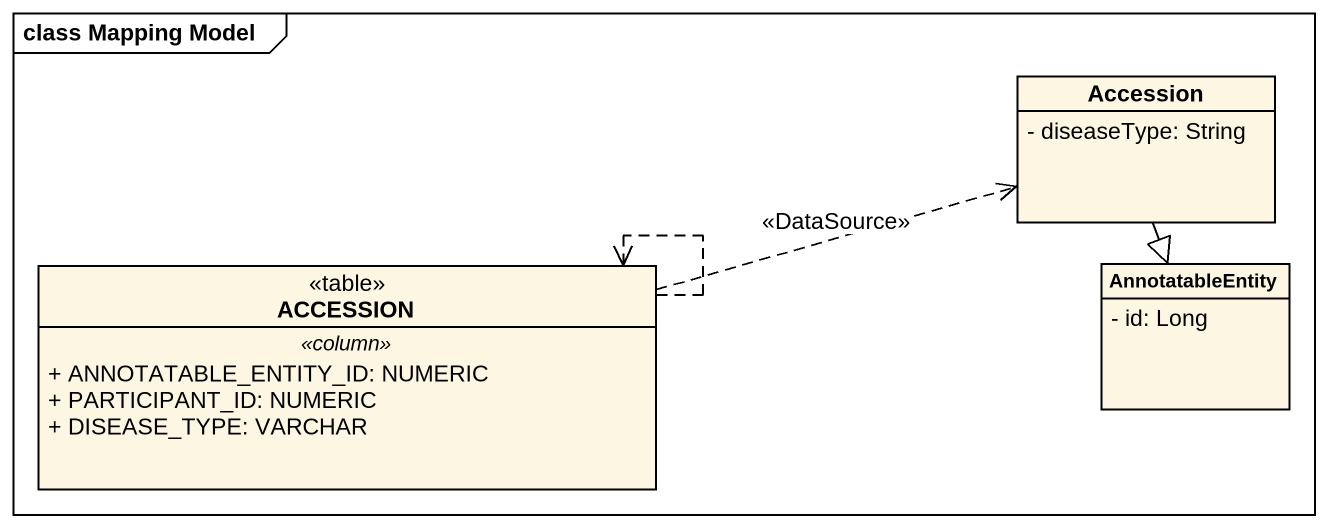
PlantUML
@startuml
mainframe class Mapping Model
hide circle
hide empty members
skinparam classAttributeIconSize 0
class Accession {
  - diseaseType: String
}
class ACCESSION <<table>> {
  .. <<column>> ..
  + ANNOTATABLE_ENTITY_ID: NUMERIC
  + PARTICIPANT_ID: NUMERIC
  + DISEASE_TYPE: VARCHAR
}
class AnnotatableEntity {
  - id: Long
}
Accession --|> AnnotatableEntity
ACCESSION .right.> Accession : <<DataSource>>
ACCESSION ..> ACCESSION
@enduml
